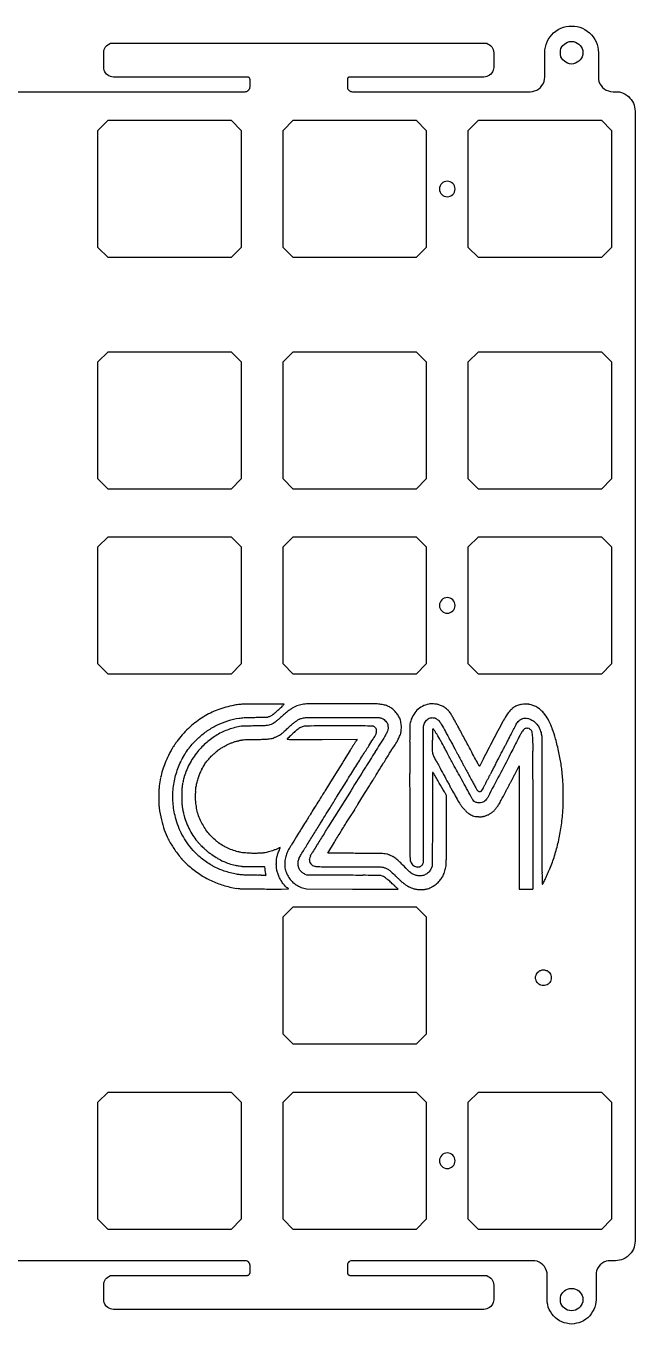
# Model space of a CAD drawing. Header units: millimetres. Extents: x 0 to 347, y -10 to 302.
# Drawn here: x 284.3 to 346.8, y -10.5 to 122.8 of the extents above; entities that cross this region are included whole.
import ezdxf

# ---------------------------------------------------------------- set-up
doc = ezdxf.new("R2010")
doc.units = ezdxf.units.MM
doc.header["$MEASUREMENT"] = 0
doc.layers.get('0').update_dxf_attribs({"color": 18, "true_color": 0x000000})
doc.layers.add('ECplate', color=160, linetype='Continuous', true_color=0x3535ff)
doc.layers.add('Poron', color=1, linetype='Continuous', true_color=0xff0000)

msp = doc.modelspace()

# ---------------------------------------------------------------- linework, layer by layer
for p, q in [((310.77, 53.14), (308.63, 53.14)), ((310.72, 53.08), (310.77, 53.14)), ((325.07, 50.89), (325.13, 51.07)), ((325.07, 43.91), (325.07, 50.89)), ((314.66, 49.52), (318.26, 49.53)), ((318.26, 49.53), (318.16, 49.38)), ((337.15, 50.1), (337.21, 49.86)), ((337.21, 49.86), (337.22, 42.24)), ((317.34, 48.06), (317.11, 47.7)), ((317.56, 48.41), (317.34, 48.06)), ((316.76, 47.13), (316.04, 45.97)), ((316.91, 47.36), (316.76, 47.13)), ((317.11, 47.7), (316.91, 47.36)), ((334.47, 46), (334.88, 46.8)), ((334.88, 46.8), (334.88, 40.48)), ((316.04, 45.97), (315.43, 44.98)), ((326, 46.12), (325.99, 44.72)), ((315.43, 44.98), (314.93, 44.19)), ((317.64, 44.29), (315.29, 40.53)), ((316.16, 43.58), (317.17, 45.2)), ((318.93, 43.8), (319.2, 44.24)), ((318.38, 42.92), (318.64, 43.34)), ((318.64, 43.34), (318.93, 43.8)), ((327.42, 43.75), (327.35, 43.88)), ((327.42, 40.2), (327.42, 43.75)), ((325.98, 41.31), (325.97, 36.49)), ((334.88, 40.48), (334.88, 34.16)), ((315.24, 37.85), (315.93, 38.97)), ((316.65, 37.84), (315.24, 37.85)), ((307.66, 36.46), (308.77, 36.46)), ((308.77, 36.46), (308.78, 36.2)), ((325.97, 36.49), (325.86, 36.27)), ((336.32, 34.29), (336.32, 36.6)), ((313.1, 35.59), (312.94, 35.66)), ((316.88, 35.57), (313.1, 35.59)), ((310.5, 34.16), (311.22, 34.17)), ((312.8, 34.25), (313.07, 34.17)), ((313.07, 34.17), (317.78, 34.16)), ((317.78, 34.16), (322.48, 34.16)), ((322.48, 34.16), (322.33, 34.29)), ((334.88, 34.16), (335.59, 34.16)), ((335.59, 34.16), (336.3, 34.16)), ((336.3, 34.16), (336.31, 34.23))]:
    msp.add_line(p, q)
for centre, radius, start, end in [((307.06, 44.41), 8.71, 112.0533, 123.1177), ((307.27, 43.88), 9.28, 101.4997, 112.0533), ((307.22, 44.15), 9.01, 97.9944, 101.4997), ((306.72, 47.65), 5.48, 92.9047, 97.9945), ((307.21, 38.07), 15.07, 90.3215, 92.9048), ((308.71, -228.51), 281.65, 90.0149, 90.3216), ((308.36, 53.95), 2.26, 297.4931, 301.4035), ((308.61, 53.54), 1.78, 301.4036, 306.0876), ((308.35, 53.88), 2.21, 306.0877, 311.9113), ((276.29, 89.61), 50.22, 311.9114, 312.5146), ((259.07, 108.39), 75.69, 312.5146, 312.9266), ((326.47, 34.45), 23.61, 131.1726, 132.5947), ((310.07, 53.56), 0.812, 312.9266, 323.3974), ((314.59, 48.03), 5.57, 127.0148, 131.1726), ((313.31, 49.74), 3.44, 121.4621, 127.0148), ((313.55, 49.34), 3.9, 116.4139, 121.462), ((313.4, 49.64), 3.56, 111.5938, 116.4139), ((313.04, 50.55), 2.59, 105.4662, 111.5938), ((313.04, 50.55), 2.59, 99.3483, 105.4662), ((313.21, 49.55), 3.61, 94.5687, 99.3483), ((313.48, 46.11), 7.06, 90.0742, 94.5686), ((316.98, -2655.59), 2708.76, 90.00614, 90.0742), ((316.99, -2705.03), 2758.19, 89.9393, 90.00622), ((319.91, 46.36), 6.81, 85.3576, 89.9393), ((320.11, 48.89), 4.26, 78.4835, 85.3576), ((320.51, 50.83), 2.29, 67.5277, 78.4835), ((320.63, 51.12), 1.97, 55.5937, 67.5277), ((320.4, 50.79), 2.38, 45.2347, 55.5938), ((319.92, 50.31), 3.05, 35.7418, 45.2347), ((320.69, 50.86), 2.1, 23.1751, 35.7418), ((326.04, 50.87), 2.32, 135.1524, 152.7156), ((325.94, 50.97), 2.18, 116.9715, 135.1524), ((326.07, 50.71), 2.47, 100.3913, 116.9715), ((325.81, 52.14), 1.02, 90.2133, 100.3913), ((325.83, 47.67), 5.5, 87.2959, 90.2133), ((325.83, 47.74), 5.42, 84.3115, 87.296), ((326.24, 51.87), 1.27, 75.5567, 84.3115), ((326.03, 51.04), 2.12, 65.3043, 75.5566), ((325.93, 50.82), 2.37, 55.8526, 65.3042), ((325.95, 50.85), 2.33, 46.3263, 55.8525), ((326.2, 51.12), 1.96, 35.4802, 46.3262), ((326.48, 51.32), 1.62, 31.5992, 35.4801), ((319.16, 46.82), 10.21, 30.6039, 31.5992), ((318.09, 46.18), 11.46, 29.5913, 30.6039), ((336.72, 49.99), 3.72, 140.6, 148.5535), ((335.69, 50.83), 2.39, 129.5372, 140.6), ((335.5, 51.07), 2.09, 117.6137, 129.5372), ((335.51, 51.04), 2.12, 105.8326, 117.6137), ((335.25, 51.98), 1.14, 93.969, 105.8326), ((335.53, 47.92), 5.21, 90.1191, 93.969), ((335.53, 47.93), 5.2, 86.2472, 90.1191), ((335.79, 51.9), 1.22, 74.9095, 86.2471), ((335.53, 50.95), 2.2, 64.0411, 74.9095), ((335.33, 50.53), 2.67, 54.6361, 64.041), ((335.21, 50.37), 2.87, 45.561, 54.6361), ((335.05, 50.21), 3.1, 36.9988, 45.561), ((333.88, 49.32), 4.57, 27.216, 36.9989), ((308.78, 42.51), 11.29, 133.9136, 143.1138), ((307.28, 44.07), 9.12, 123.1177, 133.9136), ((307.49, 43.75), 7.2, 99.0036, 109.51), ((306.54, 49.73), 1.14, 92.5039, 99.0036), ((308.74, -0.6), 51.52, 92.0862, 92.504), ((308.4, 8.82), 42.09, 91.4764, 92.0862), ((308.92, -11.61), 62.52, 91.0231, 91.4764), ((306.18, 153.66), 101.89, 270.8928, 271.2272), ((307.88, 74.16), 22.38, 271.2272, 272.2571), ((308.06, 69.56), 17.77, 272.2571, 273.1775), ((309.02, 52.2), 0.389, 273.1774, 287.5599), ((308.76, 53.04), 1.26, 287.5599, 293.5003), ((308.41, 53.85), 2.15, 293.5003, 297.4932), ((302.81, 59.45), 12.1, 312.3949, 313.5379), ((313.61, 48.63), 2.4, 123.3326, 128.4953), ((313.26, 49.16), 1.77, 116.8584, 123.3327), ((313.17, 49.34), 1.57, 109.9525, 116.8584), ((313.1, 49.55), 1.35, 102.2189, 109.9525), ((313.02, 49.92), 0.968, 91.2049, 102.219), ((314.28, -10.19), 61.09, 90.64, 91.2049), ((314.76, -52.98), 103.88, 90.1135, 90.64), ((316.92, -1141.93), 1192.84, 90.02558, 90.11358), ((316.62, -466.1), 517, 89.8775, 90.0256), ((317.18, -199.9), 250.8, 89.6231, 89.8775), ((311.87, -1008.06), 1058.98, 89.57087, 89.62313), ((319.8, 50.49), 0.397, 76.9385, 89.5709), ((319.81, 50.57), 0.321, 57.3971, 76.9386), ((319.59, 50.22), 0.729, 46.8184, 57.397), ((319.59, 50.22), 0.739, 36.2865, 46.8183), ((319.89, 50.44), 0.36, 18.2644, 36.2865), ((320.75, 50.89), 2.04, 10.4019, 23.175), ((320.07, 50.76), 2.73, 0.1251, 10.4019), ((319.98, 50.76), 2.82, 351.3194, 0.1251), ((345.4, 50.13), 21.74, 177.8467, 179.3501), ((325.1, 50.9), 1.43, 166.8609, 177.8466), ((326.73, 50.51), 3.1, 152.7156, 166.8609), ((326.7, 51.45), 0.0283, 182.4207, 210.2277), ((328.39, 52.43), 1.99, 210.2278, 211.5527), ((327.97, 52.17), 1.5, 211.5526, 213.6634), ((328.72, 52.67), 2.4, 213.6634, 215.1465), ((318.25, 46.28), 11.27, 28.5658, 29.5914), ((294, 31.52), 39.64, 28.4302, 29.4728), ((952.13, -277.74), 700.97, 151.99968, 152.1773), ((343.09, 46.09), 11.19, 148.5535, 151.9997), ((335.75, 49.84), 0.824, 95.601, 107.5243), ((335.72, 50.19), 0.467, 77.3729, 95.601), ((335.73, 50.22), 0.443, 58.5625, 77.373), ((331.68, 48.19), 7.04, 20.1346, 27.216), ((307.47, 43.84), 7.1, 120.2181, 130.8594), ((307.43, 43.92), 7.02, 109.51, 120.2181), ((307.61, 88.06), 38.55, 270.1024, 271.111), ((308.09, 63.01), 13.49, 271.1111, 273.3183), ((308.4, 57.73), 8.2, 273.3183, 276.0711), ((309.08, 51.29), 1.72, 276.0712, 284.8242), ((309.02, 51.55), 1.99, 284.8243, 291.9702), ((308.34, 53.23), 3.8, 291.9703, 296.3721), ((308.28, 53.34), 3.92, 296.3721, 300.7267), ((308.99, 52.15), 2.55, 300.7267, 306.7432), ((309.11, 51.99), 2.34, 306.7431, 310.2789), ((302.9, 59.32), 11.95, 310.2789, 311.3361), ((301.94, 60.41), 13.4, 311.3361, 312.3949), ((311.36, 49.41), 0.313, 133.144, 151.3094), ((311.11, 49.55), 0.0231, 151.3095, 268.5973), ((311.95, 83.76), 34.24, 268.5973, 269.3438), ((368.06, -11.09), 83.22, 132.7922, 133.144), ((332.32, 27.52), 30.62, 131.8826, 132.7922), ((312.23, 108.93), 59.42, 269.3437, 270.1032), ((315.34, 46.46), 5.18, 128.4953, 131.8826), ((307.35, 2823.04), 2773.53, 270.10307, 270.15097), ((326.65, 43.93), 10.08, 147.2991, 147.9516), ((313.99, 53.43), 7.07, 326.6318, 330.0514), ((318.94, 50.57), 1.36, 330.0514, 341.6786), ((319.64, 50.36), 0.623, 359.4302, 18.2644), ((319.59, 50.36), 0.674, 341.6786, 359.4302), ((312.93, 54.8), 10.91, 327.6915, 331.0933), ((319.88, 50.96), 2.96, 331.0932, 340.0582), ((320.76, 50.64), 2.03, 340.0581, 351.3194), ((5719.69, 44.24), 5396.03, 179.94625, 179.98109), ((426.98, 49.21), 103.33, 179.3502, 179.9463), ((496.35, 47.36), 170.39, 179.3011, 179.6366), ((820.79, 43.4), 494.85, 179.1785, 179.3011), ((326.16, 50.49), 0.174, 148.2826, 179.1784), ((326.04, 50.57), 0.0267, 66.8603, 148.2825), ((325.98, 50.44), 0.168, 45.7003, 66.8603), ((325.64, 50.09), 0.658, 36.0924, 45.7003), ((323.19, 48.3), 3.69, 33.4138, 36.0924), ((322.66, 47.95), 4.32, 29.4695, 33.4138), ((178.77, -33.36), 169.6, 29.1895, 29.4696), ((229.19, -5.19), 111.85, 28.7491, 29.1896), ((-10.93, -133.56), 386.38, 28.2345, 28.4302), ((1006.51, -306.44), 762.46, 152.17733, 152.34166), ((276.27, 79.12), 64.69, 332.5175, 332.8709), ((276.03, 79.24), 64.95, 332.8708, 333.224), ((305.01, 64.61), 32.5, 333.2239, 333.8168), ((372.41, 30.33), 42.27, 152.1709, 153.1291), ((338.04, 48.47), 3.4, 146.1079, 152.1709), ((336.05, 49.8), 1.01, 133.4545, 146.1079), ((335.62, 50.26), 0.387, 107.5243, 133.4545), ((335.6, 50.01), 0.685, 45, 58.5625), ((335.71, 50.13), 0.522, 8.3722, 45), ((331.06, 49.44), 5.22, 1.6155, 8.3722), ((286.22, 48.18), 50.09, 0.1435, 1.6155), ((327.49, 46.66), 11.5, 14.7487, 20.1347), ((303.65, 40.38), 36.16, 12.4554, 14.7487), ((311.82, 41.46), 14.42, 151.7763, 153.6434), ((306.58, 44.28), 8.47, 148.9953, 151.7763), ((305.61, 44.86), 7.34, 145.9882, 148.9953), ((305.99, 44.6), 7.8, 143.1138, 145.9883), ((308, 43.3), 7.86, 140.9806, 146.7472), ((307.79, 43.47), 7.59, 130.8594, 140.9806), ((293.71, 58.78), 14.58, 312.0715, 312.4405), ((291.78, 60.88), 17.43, 312.4404, 312.7631), ((642.02, -153.25), 382.03, 148.0813, 148.1386), ((548.96, -95.28), 272.39, 148.0075, 148.0813), ((573.52, -110.62), 301.34, 147.9515, 148.0075), ((1595.83, -749.65), 1504.69, 147.97712, 148.04793), ((420.96, -14.86), 118.98, 147.5236, 147.9772), ((327.47, 48.43), 1.5, 179.6366, 189.3859), ((327.58, 48.45), 1.61, 189.3859, 196.048), ((327.38, 48.39), 1.4, 196.0479, 203.4427), ((286.94, 26.49), 45.98, 27.8933, 28.7491), ((464.36, 120.9), 154.12, 207.994, 208.1045), ((574.62, 179.78), 279.12, 208.1044, 208.1752), ((568.76, 176.65), 272.47, 208.1752, 208.2462), ((12.51, -120.98), 359.78, 28.0225, 28.2345), ((274.51, 18.46), 62.98, 27.2526, 28.0225), ((306.07, 63.61), 31.1, 331.9063, 332.5176), ((-10063.27, 22.24), 10399.6, 0.109876, 0.143566), ((317.43, 43.42), 22.04, 10.635, 12.4554), ((306.66, 43.82), 8.74, 157.9304, 163.0868), ((308.92, 42.9), 11.18, 153.6433, 157.9304), ((307.67, 43.46), 7.5, 152.4555, 158.3332), ((308.09, 43.24), 7.97, 146.7472, 152.4554), ((302.68, 48.73), 1.11, 309.6423, 311.7386), ((294.28, 58.14), 13.72, 311.7387, 312.0715), ((2814.11, -1509.5), 2940.52, 148.04786, 148.10195), ((328.61, 48.92), 2.75, 203.4427, 208.3213), ((342.04, 56.16), 18.01, 208.3213, 209.5383), ((432.32, 103.35), 117.59, 208.2462, 208.3794), ((339.41, 43.18), 9.29, 152.3417, 156.1722), ((190.69, 119.86), 159.42, 332.596, 332.7578), ((169.55, 130.75), 183.2, 332.7577, 332.9035), ((322.89, 44.45), 16.49, 8.3724, 10.635), ((321.9, 44.3), 17.49, 6.1828, 8.3723), ((309.69, 43.17), 11.84, 168.2059, 172.3243), ((306.77, 43.78), 8.86, 163.0868, 168.2059), ((310.71, 42.92), 10.56, 165.581, 168.1915), ((305.97, 44.13), 5.67, 158.3332, 165.581), ((95.16, 183.65), 263.88, 328.3264, 328.4263), ((273.74, 73.9), 54.27, 328.4264, 328.7493), ((2200.08, 45.4), 1876.43, 179.98105, 180.04339), ((326.01, 46.12), 0.00976, 90, 179.629), ((326.01, 46.11), 0.0243, 61.9667, 90), ((325.96, 46.01), 0.133, 53.9842, 61.9667), ((325.94, 45.99), 0.166, 46.4581, 53.9843), ((325.92, 45.97), 0.191, 39.6903, 46.4581), ((325.64, 45.74), 0.554, 30.101, 39.6902), ((-1357.65, -930.08), 1946.24, 30.06808, 30.10108), ((449.4, 110.68), 136.1, 208.1991, 208.313), ((458.29, 115.47), 146.2, 208.313, 208.4209), ((444.45, 107.98), 130.47, 208.421, 208.528), ((350.52, 56.92), 23.55, 208.528, 208.9082), ((319.65, 52.62), 13.98, 331.6052, 332.4466), ((201.47, 114.28), 147.28, 332.4466, 332.596), ((240.05, 94.07), 105.95, 332.4896, 332.6409), ((244.55, 91.74), 100.88, 332.6409, 332.8302), ((212.76, 108.06), 136.62, 332.8303, 332.9811), ((311.29, 43.15), 28.16, 4.65, 6.1827), ((330.41, 44.71), 8.98, 0.7274, 4.6499), ((316.94, 43.61), 19.03, 177.9733, 179.9907), ((302.68, 44.12), 4.76, 172.3243, 177.9732), ((322.79, 43.71), 22.51, 178.484, 180.0147), ((305.13, 44.18), 4.85, 173.7007, 178.484), ((304.17, 44.28), 3.88, 168.1915, 173.7007), ((482.19, -59.67), 196.88, 148.1621, 148.2902), ((98.8, 181.34), 259.57, 328.1162, 328.2263), ((68.66, 200), 295.01, 328.2263, 328.3262), ((2191.84, 45.4), 1868.19, 180.04337, 180.10593), ((831.84, 41.5), 505.86, 179.6344, 179.8105), ((-159.03, -236.16), 561.24, 29.9613, 30.0681), ((321.64, 40.93), 6.43, 27.3651, 29.9614), ((334.9, 48.29), 7.97, 206.6675, 209.424), ((415.74, 93.89), 100.78, 209.4239, 209.8543), ((337.72, 48.74), 8.41, 207.6321, 209.1708), ((333.64, 46.46), 3.73, 209.1707, 211.9946), ((332.56, 45.78), 2.46, 211.9945, 215.3795), ((331.06, 44.71), 0.615, 215.3795, 224.8689), ((331.98, 45.64), 1.92, 224.8689, 227.9258), ((330.81, 44.33), 0.167, 227.9258, 246.2636), ((330.79, 44.29), 0.116, 246.2636, 269.8042), ((330.79, 44.82), 0.645, 269.8041, 276.4309), ((330.81, 44.58), 0.411, 276.4309, 283.5926), ((330.79, 44.66), 0.493, 283.5926, 289.8379), ((330.81, 44.61), 0.434, 289.8379, 296.3033), ((330.95, 44.34), 0.13, 296.3034, 312.1447), ((330.93, 44.36), 0.161, 312.1447, 330.9397), ((311.12, 55.37), 22.82, 330.9398, 331.4974), ((319.17, 50.99), 13.66, 331.4974, 332.5977), ((311.19, 55.13), 22.65, 332.5977, 333.3511), ((262.92, 81.21), 79.72, 331.6001, 332.2563), ((330.01, 47.22), 4.52, 330.9983, 332.4896), ((249.91, 43.69), 89.48, 0.0026, 0.7273), ((316.98, 43.61), 19.08, 179.9907, 181.9979), ((302.38, 43.1), 4.47, 181.9978, 187.8932), ((324.78, 43.71), 24.51, 180.0147, 181.4427), ((306.47, 43.25), 6.19, 181.4427, 185.4143), ((304.79, 43.09), 4.5, 185.4143, 190.2466), ((-662.54, 651.21), 1151.98, 328.10249, 328.16575), ((-4947.56, 43.91), 5272.63, 359.95921, 0), ((1356.53, 39.76), 1030.55, 179.81037, 179.91373), ((420.89, 96.85), 106.73, 209.8543, 210.2613), ((334.29, 46.32), 6.46, 210.2613, 213.4073), ((330.92, 44.09), 2.42, 213.4072, 220.7155), ((328.96, 45.15), 4.47, 323.8757, 328.7184), ((323.62, 48.39), 10.72, 328.7183, 331.6002), ((246.05, 43.69), 93.35, 359.3082, 0.0026), ((313.82, 44.69), 16.02, 187.8932, 192.3949), ((308.05, 43.68), 7.81, 190.2467, 193.4406), ((306.27, 43.25), 5.98, 193.4406, 200.7573), ((1243.17, -540.68), 1097.12, 147.93044, 147.98865), ((-31.88, 258.33), 408.96, 327.8871, 328.0104), ((-196.73, 361.3), 603.32, 328.01032, 328.10245), ((-448.49, 518.95), 902.6, 328.02984, 328.06055), ((-729.79, 694.32), 1234.09, 328.06046, 328.08475), ((-645.43, 641.78), 1134.72, 328.08468, 328.1092), ((34.61, 218.64), 333.77, 328.1092, 328.1701), ((1996.61, 45.03), 1672.95, 180.10592, 180.16688), ((333.14, 46.01), 5.35, 220.7155, 224.7523), ((333.06, 45.93), 5.25, 224.7524, 228.7116), ((330.45, 42.95), 1.28, 228.7117, 240.0056), ((330.84, 43.63), 2.06, 240.0056, 246.7559), ((330.7, 43.31), 1.72, 246.7558, 254.4906), ((330.73, 43.41), 1.83, 254.4905, 261.9737), ((330.84, 44.24), 2.65, 261.9737, 267.6242), ((330.95, 46.77), 5.19, 267.6242, 269.5528), ((330.92, 42.96), 1.39, 269.5527, 274.7043), ((330.94, 42.67), 1.09, 274.7043, 280.6832), ((330.73, 43.78), 2.22, 280.6833, 284.1913), ((330.69, 43.95), 2.39, 284.1914, 291.8817), ((330.81, 43.65), 2.07, 291.8817, 300.4583), ((330.8, 43.67), 2.09, 300.4582, 308.9778), ((330.53, 44), 2.53, 308.9778, 316.3808), ((330.55, 43.98), 2.49, 316.3808, 323.8758), ((-3169.49, 35.46), 3505.82, 0.06038, 0.10988), ((9666.45, 51.91), 9329.24, 180.059418, 180.087378), ((314.41, 44.21), 25.05, 351.1392, 354.8941), ((331.93, 42.65), 7.46, 354.894, 359.3082), ((306.21, 43.02), 8.22, 192.3949, 199.8096), ((305.54, 42.78), 7.51, 199.8096, 207.6206), ((308.55, 44.12), 8.42, 200.7573, 206.4158), ((308.34, 44.01), 8.18, 206.4158, 212.14), ((555.02, -110.53), 285.59, 148.1414, 148.2991), ((567.59, -118.34), 300.4, 147.9887, 148.1414), ((571.99, 40.88), 248.33, 180.167, 180.4163), ((-107.87, 40.46), 432.94, 359.7048, 359.9592), ((-1603.98, 40.22), 1931.4, 359.93514, 359.99932), ((319.08, 43.49), 20.33, 346.7477, 351.1392), ((308.9, 44.53), 11.3, 207.6207, 213.3715), ((305.58, 42.28), 4.92, 212.14, 220.5175), ((310.03, 46.08), 10.78, 220.5175, 222.1809), ((307.77, 44.04), 7.73, 222.1809, 224.3145), ((1097.86, -445.81), 923.62, 148.29896, 148.36474), ((824.8, 42.72), 501.15, 180.4164, 180.5883), ((-1467.89, 37.26), 1804.22, 359.97901, 0.06037), ((320.98, 43.04), 18.37, 342.1257, 346.7477), ((308.3, 44.14), 10.59, 213.3716, 216.7568), ((306.89, 43.09), 8.83, 216.7569, 220.6377), ((306.37, 42.64), 8.14, 220.6377, 224.6812), ((309.8, 46.02), 10.57, 224.3145, 225.641), ((302.52, 38.58), 0.159, 225.641, 252.3912), ((302.6, 38.37), 0.0771, 180, 228.966), ((312.47, 49.71), 15.1, 228.966, 230.1328), ((307.77, 44.09), 7.78, 230.1328, 232.6816), ((308.56, 45.11), 9.07, 232.6816, 234.9529), ((308.44, 44.95), 8.86, 234.9529, 239.5628), ((314.15, 28.66), 10.46, 112.5154, 113.3152), ((312.23, 33.29), 5.45, 111.2121, 112.5155), ((317.24, 20.38), 19.3, 110.8929, 111.2122), ((306.64, 39.77), 3.97, 336.4987, 337.7982), ((308.37, 39.06), 2.11, 337.7982, 339.8841), ((306, 39.93), 4.63, 339.8841, 340.6892), ((310.36, 38.4), 0.00914, 45.0001, 110.8929), ((310.36, 38.4), 0.00906, 340.6892, 45.0001), ((313.84, 36.66), 3.02, 161.628, 171.824), ((314.82, 36.33), 4.06, 157.9635, 161.628), ((314.04, 36.65), 3.21, 153.596, 157.9635), ((315.09, 36.13), 4.38, 149.9578, 153.596), ((322.78, 31.68), 13.27, 148.3647, 149.9578), ((314.51, 37.05), 1.16, 163.4862, 174.2034), ((314.79, 36.97), 1.44, 156.5465, 163.4861), ((315.16, 36.8), 1.86, 150.7929, 156.5465), ((319.01, 34.65), 6.26, 148.1668, 150.7929), ((412.13, -23.16), 115.87, 147.853, 148.1668), ((319.15, -88.47), 126.29, 89.3767, 89.8436), ((320.46, 31.24), 6.57, 85.3636, 89.3767), ((320.82, 35.72), 2.07, 76.7831, 85.3636), ((320.76, 35.48), 2.33, 68.9182, 76.7832), ((320.92, 35.9), 1.87, 57.3603, 68.9182), ((319.45, 33.6), 4.61, 51.4565, 57.3603), ((328.55, 37.63), 4.87, 180.5883, 185.2614), ((-357.88, 41.75), 682.96, 359.59701, 359.70472), ((252.12, 38.12), 75.3, 359.2616, 359.9351), ((694.31, 38.23), 357.09, 180.0874, 180.3849), ((323.93, 42.09), 15.27, 336.8155, 342.1257), ((305.65, 41.93), 7.14, 224.6813, 229.1443), ((308.35, 45.05), 11.25, 229.1443, 236.3612), ((307.07, 42.61), 6.16, 239.5628, 245.618), ((306.91, 42.26), 5.77, 245.618, 251.8942), ((307.19, 43.12), 6.68, 251.8942, 257.5154), ((307.49, 44.5), 8.08, 257.5154, 260.4251), ((306.74, 40.03), 3.55, 260.4251, 265.8035), ((306.97, 43.14), 6.68, 265.8036, 269.3518), ((307.66, 104.12), 67.66, 269.3518, 270), ((310.84, 36.33), 2.06, 183.6383, 186.8128), ((312.15, 36.49), 3.38, 186.8128, 189.0067), ((313.22, 36.75), 2.39, 171.824, 183.9763), ((313.21, 36.75), 2.39, 183.9763, 196.1357), ((313.81, 36.92), 3.01, 196.1356, 206.3623), ((313.91, 37.11), 0.55, 174.2035, 192.8986), ((313.86, 37.1), 0.504, 192.8986, 212.5916), ((314.17, 37.3), 0.866, 212.5916, 225.7112), ((313.99, 37.11), 0.612, 225.7112, 251.4811), ((314.19, 37.72), 1.25, 251.4811, 266.577), ((314.78, 47.48), 11.03, 266.577, 269.8951), ((317.35, 1454.7), 1418.26, 269.89508, 270.00004), ((318.47, 32.37), 6.18, 46.3025, 51.4565), ((315.89, 29.66), 9.92, 42.686, 46.3025), ((324.46, 37.25), 0.765, 185.2614, 202.8571), ((324.7, 37.35), 1.02, 202.8571, 217.0531), ((324.5, 37.2), 0.778, 217.0531, 234.2902), ((324.52, 37.23), 0.814, 234.2901, 250.9512), ((324.5, 37.17), 0.744, 250.9511, 268.4161), ((324.5, 36.95), 0.531, 268.416, 290.9021), ((324.46, 37.06), 0.641, 290.9021, 302.7636), ((324.46, 37.06), 0.642, 302.7636, 314.6165), ((324.5, 37.02), 0.586, 314.6165, 327.0222), ((324.64, 36.92), 0.411, 327.0222, 343.2133), ((324.55, 36.95), 0.512, 343.2132, 359.5971), ((323.44, 37.24), 4.02, 340.3335, 344.2641), ((324.39, 36.97), 3.03, 344.2641, 349.1227), ((325.72, 36.72), 1.68, 349.1227, 357.8542), ((307.11, 37.41), 20.3, 357.8542, 359.2616), ((318.39, 44.46), 21.29, 335.4196, 336.8155), ((307.13, 43.22), 9.06, 236.3612, 244.8536), ((307.1, 43.15), 8.98, 244.8535, 253.3846), ((307.43, 1.64), 33.93, 89.3052, 89.8202), ((307.41, 0.58), 34.99, 88.8019, 89.3052), ((307.49, 4.37), 31.21, 88.3065, 88.802), ((308.26, 30.46), 5.1, 86.4153, 88.3065), ((312, 36.47), 3.23, 189.0067, 191.2206), ((310.07, 36.08), 1.26, 191.2206, 195.6809), ((313.3, 36.67), 2.44, 206.3623, 219.0605), ((313.33, 36.7), 2.49, 219.0605, 231.5757), ((313.42, 36.8), 2.62, 231.5757, 243.7474), ((311.54, -1367.03), 1402.61, 89.70104, 89.78217), ((318.15, -100.5), 136.07, 89.2514, 89.701), ((318, -111.87), 147.44, 88.9752, 89.2514), ((320.63, 35.13), 0.411, 71.5383, 88.9752), ((320.32, 34.18), 1.41, 62.4505, 71.5384), ((320.25, 34.05), 1.56, 54.0207, 62.4506), ((319.19, 32.6), 3.35, 48.7396, 54.0207), ((306.09, 17.66), 23.23, 47.4739, 48.7396), ((337.86, 51.48), 22.37, 225.6195, 226.4269), ((338.02, 51.66), 22.61, 226.4269, 227.2279), ((336.36, 49.86), 20.17, 227.2278, 228.0134), ((324.97, 37.2), 3.13, 228.0133, 231.1234), ((324.6, 36.75), 2.55, 231.1234, 237.6684), ((324.56, 36.93), 2.89, 298.4815, 308.6702), ((324.56, 36.93), 2.89, 308.6701, 318.8574), ((324.85, 36.67), 2.5, 318.8575, 330.2236), ((325.13, 36.51), 2.18, 330.2237, 336.3291), ((323.61, 37.18), 3.84, 336.329, 340.3336), ((1081.94, 40.83), 744.73, 180.38495, 180.47456), ((337.26, 34.66), 0.0175, 180.4746, 309.6902), ((337.1, 34.86), 0.267, 309.6901, 333.2198), ((304.72, 51.2), 36.54, 333.2198, 333.9335), ((319.94, 43.75), 19.59, 333.9335, 335.4195), ((307.63, 44.94), 10.85, 253.3845, 260.7866), ((306.41, 37.41), 3.22, 260.7866, 265.9953), ((306.74, 42.15), 7.97, 265.9953, 268.6404), ((307.37, 68.67), 34.5, 268.6404, 269.6791), ((312.5, 983.83), 949.67, 269.67902, 269.77321), ((309.88, 323.04), 288.88, 269.7732, 269.9625), ((309.79, 179.93), 145.77, 269.9626, 270.2784), ((310.6, 33.32), 1.07, 59.1164, 62.0541), ((310.83, 33.69), 0.634, 54.7635, 59.1163), ((310.81, 33.67), 0.668, 51.4307, 54.7635), ((311.21, 34.18), 0.0149, 0, 51.4307), ((311.22, 34.18), 0.00899, 270.296, 360), ((313.61, 37.19), 3.06, 243.7474, 254.5918), ((325.31, 37.88), 3.89, 237.6685, 242.4376), ((325.33, 37.92), 3.93, 242.4377, 247.185), ((324.87, 36.82), 2.74, 247.185, 253.4003), ((324.82, 36.64), 2.55, 253.4003, 256.9705), ((324.48, 35.17), 1.04, 256.9706, 263.9372), ((324.55, 35.88), 1.76, 263.9373, 268.8802), ((324.81, 48.9), 14.78, 268.8803, 269.9116), ((324.81, 49.76), 15.64, 269.9116, 270.9019), ((325.03, 35.75), 1.63, 270.9019, 276.1201), ((325.1, 35.07), 0.95, 276.1201, 283.5842), ((324.72, 36.68), 2.6, 283.5842, 287.1047), ((324.75, 36.58), 2.5, 287.1046, 298.4816), ((336.08, 34.29), 0.245, 345.9107, 359.9743)]:
    msp.add_arc(centre, radius, start, end)
at = {"extrusion": (0, 0, -1)}
for centre, radius, start, end in [((-307.36, 43.9), 7.89, 55.7945, 64.2116), ((-307.38, 43.85), 7.94, 64.2116, 72.5989), ((-307.52, 43.41), 8.41, 72.599, 80.6377), ((-306.73, 48.18), 3.56, 80.6378, 84.5134), ((-306.92, 46.16), 5.6, 84.5134, 87.2761), ((-307.35, 37.16), 14.61, 87.276, 88.8147), ((-309.94, -88.13), 139.92, 88.8147, 89.1071), ((-305.79, 163.91), 113.03, 268.5171, 268.9769), ((-308.61, 54.9), 3.98, 263.3359, 268.5171), ((-308.93, 52.12), 1.18, 251.4486, 263.336), ((-308.69, 52.85), 1.95, 243.2705, 251.4487), ((-308.85, 52.53), 1.59, 235.9941, 243.2705), ((-307.84, 54.03), 3.4, 231.8651, 235.9941), ((-306.4, 55.87), 5.73, 228.7416, 231.8652), ((-298.37, 65.02), 17.91, 227.4053, 228.7416), ((-322.41, 38.83), 16.34, 46.4621, 48.205), ((-315.33, 46.75), 5.72, 48.205, 52.0181), ((-314.06, 48.38), 3.65, 52.0181, 56.8937), ((-313.33, 49.49), 2.33, 56.8938, 63.732), ((-313, 50.16), 1.58, 63.732, 77.4802), ((-313.19, 49.3), 2.46, 77.4801, 87.3493), ((-313.88, 34.45), 17.32, 87.3493, 89.8941), ((-316.9, -1595.81), 1647.59, 89.89404, 89.99282), ((-316.81, -935.54), 987.32, 89.99281, 90.09526), ((-318.14, -137.54), 189.31, 90.0952, 90.4436), ((-317.38, -235.93), 287.71, 90.4436, 90.6113), ((-320.44, 51.04), 0.722, 90.6113, 101.9793), ((-320.37, 50.71), 1.06, 101.9792, 114.7208), ((-320.31, 50.58), 1.2, 114.7208, 126.3361), ((-320.32, 50.6), 1.18, 126.3362, 138.0356), ((-320.47, 50.73), 0.99, 138.0357, 151.416), ((-320.53, 50.76), 0.923, 151.416, 157.2612), ((-320.93, 50.93), 0.489, 157.2612, 166.6694), ((-320.76, 50.89), 0.662, 166.6694, 174.4694), ((-320.04, 50.75), 1.39, 177.2468, 189.9343), ((-318.77, 50.69), 2.66, 174.4694, 177.2467), ((-326.35, 50.66), 1.28, 18.763, 29.9781), ((-326.17, 50.77), 1.07, 29.9781, 42.8126), ((-326.06, 50.87), 0.924, 42.8127, 56.6641), ((-325.91, 51.09), 0.661, 56.6642, 74.4777), ((-325.95, 50.97), 0.782, 74.4777, 84.9798), ((-325.97, 50.73), 1.02, 84.9799, 93.5945), ((-325.97, 50.81), 0.941, 93.5945, 102.4855), ((-326.07, 51.28), 0.465, 102.4855, 117.56), ((-324.65, 48.56), 3.53, 117.5599, 120.0203), ((-324.9, 48.98), 3.04, 120.0204, 122.7739), ((-323.4, 46.65), 5.81, 122.7739, 124.0525), ((-326.64, 51.44), 0.0298, 124.0524, 177.5792), ((-324.69, 49.84), 2.53, 144.8535, 150.7745), ((-178.94, -31.7), 169.54, 150.7745, 151.0658), ((-393.11, 87.03), 73.96, 331.2755, 331.4341), ((-402.24, 92.03), 84.37, 331.1318, 331.2755), ((-394.5, 87.77), 75.53, 330.988, 331.1317), ((-342.17, 58.75), 15.7, 330.5272, 330.988), ((-367.52, 33.88), 37.15, 26.1832, 27.058), ((-338.57, 48.66), 4.66, 27.058, 31.0976), ((-336.26, 50.06), 1.96, 31.0977, 37.9455), ((-335.85, 50.38), 1.43, 37.9456, 46.5968), ((-335.65, 50.59), 1.15, 46.5968, 63.2144), ((-335.53, 50.82), 0.883, 63.2144, 83.4412), ((-335.54, 50.75), 0.954, 83.4412, 102.7793), ((-335.42, 50.22), 1.5, 102.7794, 116.5662), ((-335.3, 49.97), 1.78, 116.5662, 130.7117), ((-335.2, 49.86), 1.93, 130.7117, 144.0429), ((-335.02, 49.73), 2.15, 144.0428, 156.619), ((-307.96, 43.19), 8.82, 42.7082, 47.5764), ((-307.5, 43.69), 8.14, 47.5765, 55.7945), ((-307.08, 44.83), 4.66, 70.1754, 74.0066), ((-307.25, 44.23), 5.28, 74.0066, 77.495), ((-307.3, 44.01), 5.51, 77.495, 81.0482), ((-307.1, 45.24), 4.27, 81.0483, 85.3511), ((-307.28, 43.03), 6.48, 85.3511, 88.699), ((-307.72, 23.72), 25.79, 88.699, 89.8977), ((-363.37, 20.9), 52.06, 32.4916, 33.3682), ((-259.86, 87.68), 71.99, 211.6963, 212.4764), ((-318.02, 51.76), 3.63, 204.8498, 211.6962), ((-320.3, 50.71), 1.12, 189.9343, 204.8498), ((-227.58, -4.82), 113.96, 151.0658, 151.5604), ((-212.61, -12.92), 130.99, 151.5604, 152.0059), ((-183.05, 126.27), 170.01, 206.8709, 207.4354), ((-334.41, 49.46), 2.82, 156.619, 166.889), ((-308.02, 43.41), 8.74, 26.9442, 31.845), ((-307.07, 44.01), 7.61, 31.845, 37.2795), ((-307.08, 44), 7.63, 37.2796, 42.7081), ((-307.87, 43.48), 6.26, 47.2369, 50.8458), ((-306.54, 45.12), 4.16, 50.8458, 55.7494), ((-306.71, 44.87), 4.46, 55.7495, 60.4617), ((-308.58, 41.58), 8.24, 60.4618, 63.4376), ((-307.81, 43.11), 6.53, 63.4376, 66.4416), ((-307.15, 44.61), 4.89, 66.4415, 70.1755), ((-542.5, -93.18), 264.43, 32.2288, 32.4917), ((-765.85, -231.01), 524.65, 32.0122, 32.1385), ((-620.27, -139.55), 352.73, 32.1385, 32.3085), ((-423.68, 98.87), 108.74, 331.4993, 332.1067), ((-490.79, -33.81), 177.74, 27.3114, 27.4828), ((-477.58, -26.94), 162.85, 27.4828, 27.656), ((-374.87, 26.89), 46.89, 27.656, 28.0937), ((-307.38, 43.74), 8.01, 16.3205, 26.9443), ((-309.34, 42.78), 7.91, 27.7764, 31.4779), ((-306.22, 44.69), 4.26, 31.4778, 37.3638), ((-304.98, 45.64), 2.69, 37.3638, 40.9805), ((-314.37, 37.48), 15.13, 40.9804, 41.9888), ((-317.71, 34.47), 19.63, 41.9888, 42.7627), ((-303.92, 47.22), 0.844, 42.7626, 50.3577), ((-612.29, -137.18), 346.93, 31.9866, 32.2289), ((-792.96, -247.96), 556.63, 31.904, 32.0122), ((-289.86, 26.59), 41.98, 150.4618, 151.276), ((-90.95, -82.41), 268.79, 151.2761, 151.4826), ((-922.96, 369.97), 676.87, 331.3421, 331.49932), ((-104.52, -73.74), 254.98, 151.6207, 151.6819), ((178.95, -226.49), 576.99, 151.68195, 151.71518), ((187.72, -231.21), 586.95, 151.71519, 151.74842), ((-346.19, 55.39), 17.64, 331.9996, 332.7474), ((-339.02, 51.58), 9.53, 330.8138, 331.9996), ((-356, 61.06), 28.97, 330.4759, 330.8137), ((-330.81, 46.79), 0.0273, 286.3864, 330.4758), ((-330.81, 46.78), 0.0133, 216.7053, 286.3865), ((-330.31, 47.15), 0.633, 212.3589, 216.7053), ((-330.28, 47.17), 0.671, 207.1184, 212.3589), ((-329.76, 47.43), 1.25, 203.8278, 207.1184), ((-449.65, -12.56), 131.44, 27.0965, 27.3114), ((233.02, 342.27), 638.81, 207.43538, 207.64623), ((-307.64, 43.66), 8.29, 5.9644, 16.3206), ((-308.85, 43.44), 7.21, 13.5821, 17.5706), ((-305.49, 44.51), 3.69, 17.5705, 24.0622), ((-309.24, 42.83), 7.79, 24.0622, 27.7765), ((-782.35, -243.38), 547.43, 31.8144, 31.9865), ((-361.05, 20.92), 47.86, 31.2507, 31.9039), ((-11.75, -125.45), 358.93, 151.4825, 151.6375), ((-2468.56, 1214.68), 2438.23, 331.29542, 331.34217), ((-48.83, -104.1), 318.41, 151.7484, 151.8009), ((-317.13, 38.48), 14.59, 151.0917, 151.6709), ((-282.28, 19.69), 54.18, 151.6708, 151.889), ((-393.51, 13.79), 69.47, 26.9358, 27.2044), ((2415.11, 1485.28), 3102.14, 207.64622, 207.69251), ((-386.83, 17.22), 61.96, 27.2045, 27.4717), ((-342.17, 40.44), 11.62, 27.4718, 28.3947), ((-307.81, 43.64), 8.46, 355.7123, 5.9644), ((-310.22, 43.68), 8.53, 0.0583, 3.6014), ((-307.17, 43.87), 5.49, 3.6015, 8.5348), ((-306.96, 43.9), 5.27, 8.5349, 13.5821), ((-315.99, 38.8), 13.19, 151.6375, 153.3325), ((-277.56, 17.17), 59.54, 151.8889, 152.105), ((-289.66, 23.58), 45.84, 152.105, 152.3679), ((-388.35, 16.41), 63.68, 26.649, 26.9357), ((-507.73, -47.55), 196.89, 27.7437, 27.8439), ((-464.51, -24.73), 148.01, 27.8439, 27.9679), ((-468.48, -26.83), 152.51, 27.968, 28.0691), ((-340.23, 41.55), 7.17, 28.0692, 29.0017), ((-308.12, 43.67), 8.77, 345.7351, 355.7123), ((-309.51, 43.68), 7.83, 354.7071, 0.0583), ((-306.98, 43.44), 5.28, 347.5207, 354.7071), ((566.57, 593.41), 1038.6, 211.99789, 212.03685), ((544.79, 579.81), 1012.93, 211.9642, 211.99789), ((-260.82, 77.1), 63.33, 211.7098, 211.9642), ((-1037.51, -403.9), 846.64, 31.82987, 31.85416), ((-333.49, 45.54), 4.02, 327.1012, 331.2955), ((-331.68, 44.37), 1.87, 320.9735, 327.1013), ((-330.58, 43.48), 0.447, 303.2565, 320.9735), ((-330.56, 43.44), 0.407, 284.4461, 303.2566), ((-330.8, 44.4), 1.39, 276.9209, 284.4461), ((-330.8, 44.42), 1.42, 265.2961, 276.9209), ((-330.86, 43.8), 0.798, 247.4475, 265.2961), ((-330.88, 43.75), 0.738, 228.7634, 247.4475), ((-330.65, 44.01), 1.08, 214.7094, 228.7633), ((-329.62, 44.72), 2.34, 207.6925, 214.7093), ((-307.84, 43.6), 8.48, 339.078, 345.735), ((-306.73, 43.39), 5.03, 340.1376, 347.5207), ((-308.01, 43.85), 6.39, 333.967, 340.1377), ((796.05, 737.02), 1309.31, 212.03685, 212.06962), ((-306.73, 43.17), 7.29, 331.62, 339.078), ((-307.66, 43.68), 6, 321.8946, 333.9671), ((-570.24, -119.56), 301.92, 31.8656, 32.1129), ((436.51, 508.4), 885.5, 211.93695, 211.98118), ((273.07, 406.52), 692.9, 211.88382, 211.93699), ((-842.72, -285.99), 618.96, 31.72393, 31.78627), ((-825.05, -275.05), 598.18, 31.78631, 31.84911), ((-528.13, -90.59), 248.62, 31.8491, 31.9701), ((-306.81, 43.22), 7.38, 324.2123, 331.6201), ((-308.09, 44.14), 8.97, 317.8088, 324.2123), ((-307.29, 43.39), 5.53, 309.0595, 321.8945), ((-307.29, 43.39), 5.54, 296.2278, 309.0594), ((-897.87, -321.23), 686.64, 31.51687, 31.61634), ((-567.74, -118.01), 298.98, 31.6164, 31.8655), ((-136.61, 149.99), 209.54, 212.0258, 212.147), ((366.03, 464.39), 802.41, 211.98113, 212.02582), ((-615.91, -145.79), 352.32, 31.6288, 31.7239), ((-307.46, 43.57), 8.12, 308.607, 317.8088), ((-302.45, 38.33), 0.098, 107.6089, 120.3276), ((-302.45, 38.34), 0.0876, 120.3276, 134.1628), ((-302.46, 38.35), 0.0681, 134.1627, 149.8083), ((-302.5, 38.37), 0.0282, 149.8083, 180.0001), ((-307.51, 43.82), 6.02, 284.1734, 296.2279), ((-307.4, 43.39), 5.57, 280.8959, 284.1735), ((-307.1, 41.86), 4.02, 276.7093, 280.896), ((-307.28, 43.41), 5.57, 273.2659, 276.7094), ((-308.04, 56.65), 18.84, 271.8756, 273.266), ((-307.74, 47.39), 9.57, 269.3247, 271.8757), ((-307.73, 47.7), 9.88, 266.8337, 269.3248), ((-307.81, 46.35), 8.53, 264.2241, 266.8337), ((-308.38, 40.71), 2.86, 258.3294, 264.224), ((-308.34, 40.92), 3.07, 254.0434, 258.3293), ((-307.75, 42.97), 5.2, 251.1551, 254.0433), ((-307.32, 44.22), 6.53, 248.5711, 251.155), ((-306.08, 47.39), 9.94, 246.6849, 248.571), ((-312.47, 36.91), 2.5, 4.6483, 12.3593), ((-312.7, 36.86), 2.73, 12.3594, 19.6669), ((-316.23, 35.6), 6.48, 19.6669, 23.5013), ((-314.77, 36.29), 2.67, 22.0939, 26.8598), ((-315.06, 36.15), 2.98, 26.8598, 31.5169), ((-319.28, 262.03), 224.21, 270.5072, 270.6717), ((-321.41, 503.06), 465.25, 270.4118, 270.5071), ((-321.42, 504.5), 466.69, 270.3165, 270.4118), ((-320.13, 270.98), 233.17, 270.1564, 270.3166), ((-307.04, 43.05), 7.44, 298.7882, 308.607), ((-307.04, 43.03), 7.43, 288.9593, 298.7882), ((-307.24, 43.62), 8.05, 279.7009, 288.9593), ((-314.62, 36.74), 4.65, 359.8088, 4.6482), ((-320.72, 36.76), 10.75, 358.4731, 359.8088), ((-311.76, 36.52), 1.79, 353.4367, 358.4731), ((-311.42, 36.48), 1.44, 347.6441, 353.4366), ((-315.18, 37.3), 5.29, 345.4403, 347.6441), ((-313.87, 36.76), 1.67, 359.4259, 6.0474), ((-313.52, 36.76), 1.32, 344.2478, 359.4259), ((-313.44, 36.81), 1.24, 6.0475, 14.344), ((-313.59, 36.77), 1.39, 14.3441, 22.0939), ((-313.24, 36.68), 1.03, 325.8854, 344.2478), ((-313.29, 36.72), 1.09, 308.1466, 325.8854), ((-317.35, -2014.66), 2051.11, 90, 90.05959), ((-319.43, -20.8), 57.25, 90.0596, 90.8478), ((-320.07, 22.94), 13.5, 90.8479, 92.6733), ((-320.65, 35.36), 1.07, 92.6733, 104.3463), ((-320.4, 34.38), 2.08, 104.3462, 113.0794), ((-320.68, 35.02), 1.38, 113.0793, 124.9493), ((-319.91, 33.93), 2.72, 124.9493, 132.6678), ((-327.92, 40.77), 6.46, 312.3738, 317.314), ((-325.17, 37.75), 2.38, 301.9605, 312.3739), ((-324.51, 36.95), 1.52, 206.4985, 222.0097), ((-307.2, 43.41), 7.84, 277.0025, 279.701), ((-307.04, 42.06), 6.48, 273.8884, 277.0024), ((-307.2, 44.51), 8.93, 271.3092, 273.8884), ((-307.62, 62.62), 27.05, 270.1798, 271.3092), ((-309.78, 54.69), 19.18, 273.223, 273.5847), ((-309.28, 45.69), 10.16, 272.6414, 273.2231), ((-311.13, 85.95), 50.47, 272.538, 272.6414), ((-304, 34.38), 5.04, 164.3192, 165.232), ((-306.35, 35), 2.61, 165.232, 166.7254), ((-300.8, 33.69), 8.32, 166.7254, 167.1297), ((-308.9, 35.54), 0.00496, 167.1297, 238.571), ((-308.9, 35.55), 0.012, 238.5708, 272.5378), ((-313.18, 36.78), 3.23, 338.2446, 345.4404), ((-313.55, 36.93), 3.63, 331.646, 338.2446), ((-313.86, 37.1), 3.98, 325.3549, 331.646), ((-314.69, 37.67), 4.99, 320.0475, 325.3549), ((-313.63, 37.15), 1.64, 295.0949, 308.1465), ((-307.55, 20.51), 20.96, 132.6678, 134.3805), ((-362.27, 78.92), 59.89, 312.315, 312.5261), ((-324.77, 37.11), 1.62, 288.9745, 301.9606), ((-324.72, 36.97), 1.47, 275.0372, 288.9745), ((-324.7, 36.65), 1.15, 256.2244, 275.0372), ((-324.67, 36.77), 1.27, 238.795, 256.2244), ((-324.62, 36.85), 1.37, 222.0097, 238.795), ((-311.48, 34.98), 0.8, 314.4064, 320.0475), ((-311.79, 35.3), 1.25, 310.358, 314.4064), ((-311.74, 35.25), 1.18, 306.2552, 310.3581), ((-311.32, 34.67), 0.457, 297.9459, 306.2552), ((-360.05, 76.48), 56.59, 312.0947, 312.315), ((-356.28, 72.31), 50.98, 311.8834, 312.0947), ((-326.55, 39.15), 6.44, 310.9128, 311.8834)]:
    msp.add_arc(centre, radius, start, end, dxfattribs=at)
at = {"layer": 'ECplate'}
msp.add_lwpolyline([(228.77, 116), (306.77, 116), (306.85, 116.03), (306.92, 116.03), (307, 116.08), (307.05, 116.1), (307.12, 116.15), (307.17, 116.23), (307.2, 116.28), (307.25, 116.35), (307.25, 116.43), (307.27, 116.5), (307.27, 117.25), (307.25, 117.31), (307.25, 117.35), (307.22, 117.38), (307.22, 117.4), (307.2, 117.45), (307.15, 117.48), (307.12, 117.48), (307.1, 117.5), (307.05, 117.5), (307.02, 117.5), (293.27, 117.5), (293.1, 117.53), (292.95, 117.56), (292.8, 117.63), (292.67, 117.7), (292.55, 117.81), (292.45, 117.93), (292.37, 118.06), (292.3, 118.2), (292.27, 118.35), (292.27, 118.5), (292.27, 120), (292.27, 120.18), (292.3, 120.33), (292.37, 120.48), (292.45, 120.6), (292.55, 120.73), (292.67, 120.83), (292.8, 120.9), (292.95, 120.98), (293.1, 121), (293.27, 121), (331.27, 121), (331.42, 121), (331.57, 120.98), (331.72, 120.9), (331.85, 120.83), (331.97, 120.73), (332.07, 120.6), (332.15, 120.48), (332.22, 120.33), (332.25, 120.18), (332.27, 120), (332.27, 118.5), (332.25, 118.35), (332.22, 118.2), (332.15, 118.06), (332.07, 117.93), (331.97, 117.81), (331.85, 117.7), (331.72, 117.63), (331.57, 117.56), (331.42, 117.53), (331.27, 117.5), (317.52, 117.5), (317.47, 117.5), (317.42, 117.5), (317.4, 117.48), (317.37, 117.48), (317.32, 117.45), (317.3, 117.4), (317.3, 117.38), (317.27, 117.35), (317.27, 117.31), (317.27, 117.25), (317.27, 116.5), (317.27, 116.43), (317.27, 116.35), (317.32, 116.28), (317.35, 116.23), (317.4, 116.15), (317.47, 116.1), (317.52, 116.08), (317.6, 116.03), (317.67, 116.03), (317.77, 116), (336.02, 116), (336.25, 116.03), (336.47, 116.08), (336.7, 116.18), (336.9, 116.31), (337.07, 116.45), (337.22, 116.63), (337.35, 116.83), (337.45, 117.06), (337.5, 117.28), (337.52, 117.5), (337.52, 120), (337.52, 120.31), (337.57, 120.58), (337.65, 120.85), (337.75, 121.13), (337.87, 121.38), (338.05, 121.63), (338.22, 121.85), (338.42, 122.06), (338.65, 122.23), (338.9, 122.4), (339.15, 122.53), (339.42, 122.63), (339.7, 122.7), (339.97, 122.75), (340.27, 122.75), (340.55, 122.75), (340.82, 122.7), (341.1, 122.63), (341.37, 122.53), (341.62, 122.4), (341.87, 122.23), (342.1, 122.06), (342.3, 121.85), (342.47, 121.63), (342.65, 121.38), (342.77, 121.13), (342.87, 120.85), (342.95, 120.58), (343, 120.31), (343.02, 120), (343.02, 117.5), (343.02, 117.28), (343.07, 117.06), (343.17, 116.83), (343.3, 116.63), (343.45, 116.45), (343.62, 116.31), (343.82, 116.18), (344.05, 116.08), (344.27, 116.03), (344.52, 116), (344.77, 116), (344.97, 116), (345.17, 115.98), (345.37, 115.93), (345.57, 115.85), (345.75, 115.75), (345.95, 115.63), (346.1, 115.5), (346.25, 115.35), (346.37, 115.2), (346.5, 115), (346.6, 114.83), (346.67, 114.63), (346.72, 114.43), (346.75, 114.23), (346.77, 114), (346.77, -2), (346.75, -2.2), (346.72, -2.4), (346.67, -2.6), (346.6, -2.8), (346.5, -2.97), (346.37, -3.17), (346.25, -3.32), (346.1, -3.47), (345.95, -3.6), (345.75, -3.72), (345.57, -3.82), (345.37, -3.9), (345.17, -3.95), (344.97, -3.97), (344.77, -4), (344.25, -4), (344.02, -4), (343.8, -4.05), (343.57, -4.15), (343.37, -4.27), (343.2, -4.42), (343.05, -4.6), (342.92, -4.8), (342.82, -5.02), (342.77, -5.25), (342.77, -5.5), (342.77, -8), (342.75, -8.25), (342.7, -8.5), (342.65, -8.75), (342.55, -9), (342.42, -9.22), (342.27, -9.45), (342.12, -9.65), (341.92, -9.85), (341.72, -10), (341.5, -10.15), (341.27, -10.27), (341.02, -10.37), (340.77, -10.42), (340.52, -10.47), (340.27, -10.5), (340, -10.47), (339.75, -10.42), (339.5, -10.37), (339.25, -10.27), (339.02, -10.15), (338.8, -10), (338.6, -9.85), (338.4, -9.65), (338.25, -9.45), (338.1, -9.22), (337.97, -9), (337.87, -8.75), (337.82, -8.5), (337.77, -8.25), (337.77, -8), (337.77, -5.5), (337.75, -5.25), (337.7, -5.02), (337.6, -4.8), (337.47, -4.6), (337.32, -4.42), (337.15, -4.27), (336.95, -4.15), (336.72, -4.05), (336.5, -4), (336.27, -4), (317.77, -4), (317.67, -4), (317.6, -4), (317.52, -4.05), (317.47, -4.07), (317.4, -4.12), (317.35, -4.2), (317.32, -4.25), (317.27, -4.32), (317.27, -4.4), (317.27, -4.5), (317.27, -5.25), (317.27, -5.27), (317.27, -5.32), (317.3, -5.35), (317.3, -5.37), (317.32, -5.42), (317.37, -5.45), (317.4, -5.45), (317.42, -5.47), (317.47, -5.47), (317.52, -5.5), (331.27, -5.5), (331.42, -5.5), (331.57, -5.52), (331.72, -5.6), (331.85, -5.67), (331.97, -5.77), (332.07, -5.9), (332.15, -6.02), (332.22, -6.17), (332.25, -6.32), (332.27, -6.5), (332.27, -8), (332.25, -8.15), (332.22, -8.3), (332.15, -8.45), (332.07, -8.57), (331.97, -8.7), (331.85, -8.8), (331.72, -8.87), (331.57, -8.95), (331.42, -8.97), (331.27, -9), (293.27, -9), (293.1, -8.97), (292.95, -8.95), (292.8, -8.87), (292.67, -8.8), (292.55, -8.7), (292.45, -8.57), (292.37, -8.45), (292.3, -8.3), (292.27, -8.15), (292.27, -8), (292.27, -6.5), (292.27, -6.32), (292.3, -6.17), (292.37, -6.02), (292.45, -5.9), (292.55, -5.77), (292.67, -5.67), (292.8, -5.6), (292.95, -5.52), (293.1, -5.5), (293.27, -5.5), (307.02, -5.5), (307.05, -5.47), (307.1, -5.47), (307.12, -5.45), (307.15, -5.45), (307.2, -5.42), (307.22, -5.37), (307.22, -5.35), (307.25, -5.32), (307.25, -5.27), (307.27, -5.25), (307.27, -4.5), (307.25, -4.4), (307.25, -4.32), (307.2, -4.25), (307.17, -4.2), (307.12, -4.12), (307.05, -4.07), (307, -4.05), (306.92, -4), (306.85, -4), (306.77, -4), (228.77, -4)], dxfattribs=at)
for points in [[(339.12, 120), (339.12, 120.23), (339.17, 120.43), (339.27, 120.6), (339.37, 120.75), (339.52, 120.9), (339.67, 121), (339.85, 121.1), (340.05, 121.15), (340.27, 121.15), (340.47, 121.15), (340.67, 121.1), (340.85, 121), (341, 120.9), (341.15, 120.75), (341.25, 120.6), (341.35, 120.43), (341.4, 120.23), (341.42, 120), (341.4, 119.81), (341.35, 119.6), (341.25, 119.43), (341.15, 119.28), (341, 119.13), (340.85, 119.03), (340.67, 118.93), (340.47, 118.88), (340.27, 118.85), (340.05, 118.88), (339.85, 118.93), (339.67, 119.03), (339.52, 119.13), (339.37, 119.28), (339.27, 119.43), (339.17, 119.6), (339.12, 119.81)], [(336.57, 25.05), (336.57, 25.18), (336.62, 25.3), (336.67, 25.43), (336.72, 25.53), (336.8, 25.63), (336.9, 25.7), (337.02, 25.78), (337.12, 25.8), (337.25, 25.85), (337.37, 25.85), (337.5, 25.85), (337.62, 25.8), (337.75, 25.78), (337.85, 25.7), (337.95, 25.63), (338.02, 25.53), (338.1, 25.43), (338.15, 25.3), (338.17, 25.18), (338.17, 25.05), (338.17, 24.93), (338.15, 24.8), (338.1, 24.68), (338.02, 24.58), (337.95, 24.48), (337.85, 24.4), (337.75, 24.33), (337.62, 24.3), (337.5, 24.25), (337.37, 24.25), (337.25, 24.25), (337.12, 24.3), (337.02, 24.33), (336.9, 24.4), (336.8, 24.48), (336.72, 24.58), (336.67, 24.68), (336.62, 24.8), (336.57, 24.93)], [(339.12, -8), (339.12, -7.77), (339.17, -7.57), (339.27, -7.4), (339.37, -7.25), (339.52, -7.1), (339.67, -7), (339.85, -6.9), (340.05, -6.85), (340.27, -6.85), (340.47, -6.85), (340.67, -6.9), (340.85, -7), (341, -7.1), (341.15, -7.25), (341.25, -7.4), (341.35, -7.57), (341.4, -7.77), (341.42, -8), (341.4, -8.2), (341.35, -8.4), (341.25, -8.57), (341.15, -8.72), (341, -8.87), (340.85, -8.97), (340.67, -9.07), (340.47, -9.12), (340.27, -9.15), (340.05, -9.12), (339.85, -9.07), (339.67, -8.97), (339.52, -8.87), (339.37, -8.72), (339.27, -8.57), (339.17, -8.4), (339.12, -8.2)]]:
    msp.add_lwpolyline(points, close=True, dxfattribs=at)
for centre, start, end in [((327.51, 106.02), 0, 180), ((327.51, 106.02), 180, 0), ((327.51, 63.27), 0, 180), ((327.51, 63.27), 180, 0), ((327.51, 6.27), 0, 180), ((327.51, 6.27), 180, 0)]:
    msp.add_arc(centre, 0.8, start, end, dxfattribs=at)
at = {"layer": 'Poron'}
for points in [[(292.71, 113.07), (305.33, 113.07), (306.36, 112.04), (306.36, 100.02), (305.33, 98.97), (292.71, 98.97), (291.66, 100.02), (291.66, 112.04)], [(311.71, 113.07), (324.33, 113.07), (325.36, 112.04), (325.36, 100.02), (324.33, 98.97), (311.71, 98.97), (310.66, 100.02), (310.66, 112.04)], [(330.71, 113.07), (343.33, 113.07), (344.36, 112.04), (344.36, 100.02), (343.33, 98.97), (330.71, 98.97), (329.66, 100.02), (329.66, 112.04)], [(292.71, 89.32), (305.33, 89.32), (306.36, 88.29), (306.36, 76.27), (305.33, 75.22), (292.71, 75.22), (291.66, 76.27), (291.66, 88.29)], [(311.71, 89.32), (324.33, 89.32), (325.36, 88.29), (325.36, 76.27), (324.33, 75.22), (311.71, 75.22), (310.66, 76.27), (310.66, 88.29)], [(330.71, 89.32), (343.33, 89.32), (344.36, 88.29), (344.36, 76.27), (343.33, 75.22), (330.71, 75.22), (329.66, 76.27), (329.66, 88.29)], [(292.71, 70.32), (305.33, 70.32), (306.36, 69.29), (306.36, 57.27), (305.33, 56.22), (292.71, 56.22), (291.66, 57.27), (291.66, 69.29)], [(311.71, 70.32), (324.33, 70.32), (325.36, 69.29), (325.36, 57.27), (324.33, 56.22), (311.71, 56.22), (310.66, 57.27), (310.66, 69.29)], [(330.71, 70.32), (343.33, 70.32), (344.36, 69.29), (344.36, 57.27), (343.33, 56.22), (330.71, 56.22), (329.66, 57.27), (329.66, 69.29)], [(311.71, 32.32), (324.33, 32.32), (325.36, 31.29), (325.36, 19.27), (324.33, 18.22), (311.71, 18.22), (310.66, 19.27), (310.66, 31.29)], [(292.71, 13.32), (305.33, 13.32), (306.36, 12.29), (306.36, 0.27), (305.33, -0.78), (292.71, -0.78), (291.66, 0.27), (291.66, 12.29)], [(311.71, 13.32), (324.33, 13.32), (325.36, 12.29), (325.36, 0.27), (324.33, -0.78), (311.71, -0.78), (310.66, 0.27), (310.66, 12.29)], [(330.71, 13.32), (343.33, 13.32), (344.36, 12.29), (344.36, 0.27), (343.33, -0.78), (330.71, -0.78), (329.66, 0.27), (329.66, 12.29)]]:
    msp.add_lwpolyline(points, close=True, dxfattribs=at)

doc.saveas('drawing.dxf')
